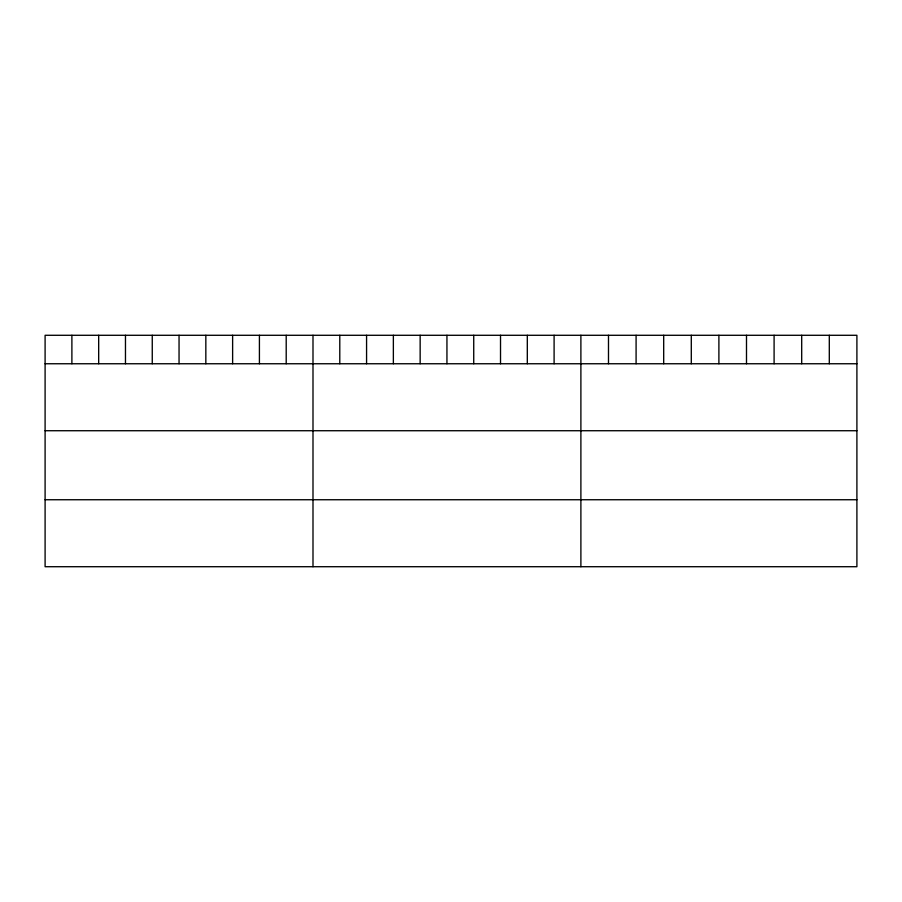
<?xml version="1.0" encoding="UTF-8"?>
<svg xmlns="http://www.w3.org/2000/svg" width="902" height="902" viewBox="0 0 902 902"><rect width="100%" height="100%" fill="white"/><g stroke="black" fill="none" stroke-linecap="round" stroke-linejoin="round"><path stroke-width="1.35" d="M856.9 363.754L856.9 566.715L45.1 566.715L45.1 335.285L856.9 335.285L856.9 363.754L45.1 363.754M45.1 430.728L856.9 430.728M45.1 499.742L856.9 499.742M829.299 335.285L829.299 363.754M801.698 335.285L801.698 363.754M774.096 335.285L774.096 363.754M746.495 335.285L746.495 363.754M718.894 335.285L718.894 363.754M691.293 335.285L691.293 363.754M663.692 335.285L663.692 363.754M636.09 335.285L636.09 363.754M608.489 335.285L608.489 363.754M580.888 335.285L580.888 566.715M554.099 335.285L554.099 363.754M527.309 335.285L527.309 363.754M500.52 335.285L500.52 363.754M473.73 335.285L473.73 363.754M446.941 335.285L446.941 363.754M420.152 335.285L420.152 363.754M393.362 335.285L393.362 363.754M366.573 335.285L366.573 363.754M339.783 335.285L339.783 363.754M312.994 335.285L312.994 566.715M286.205 335.285L286.205 363.754M259.415 335.285L259.415 363.754M232.626 335.285L232.626 363.754M205.836 335.285L205.836 363.754M179.047 335.285L179.047 363.754M152.258 335.285L152.258 363.754M125.468 335.285L125.468 363.754M98.679 335.285L98.679 363.754M71.889 335.285L71.889 363.754"/></g></svg>
